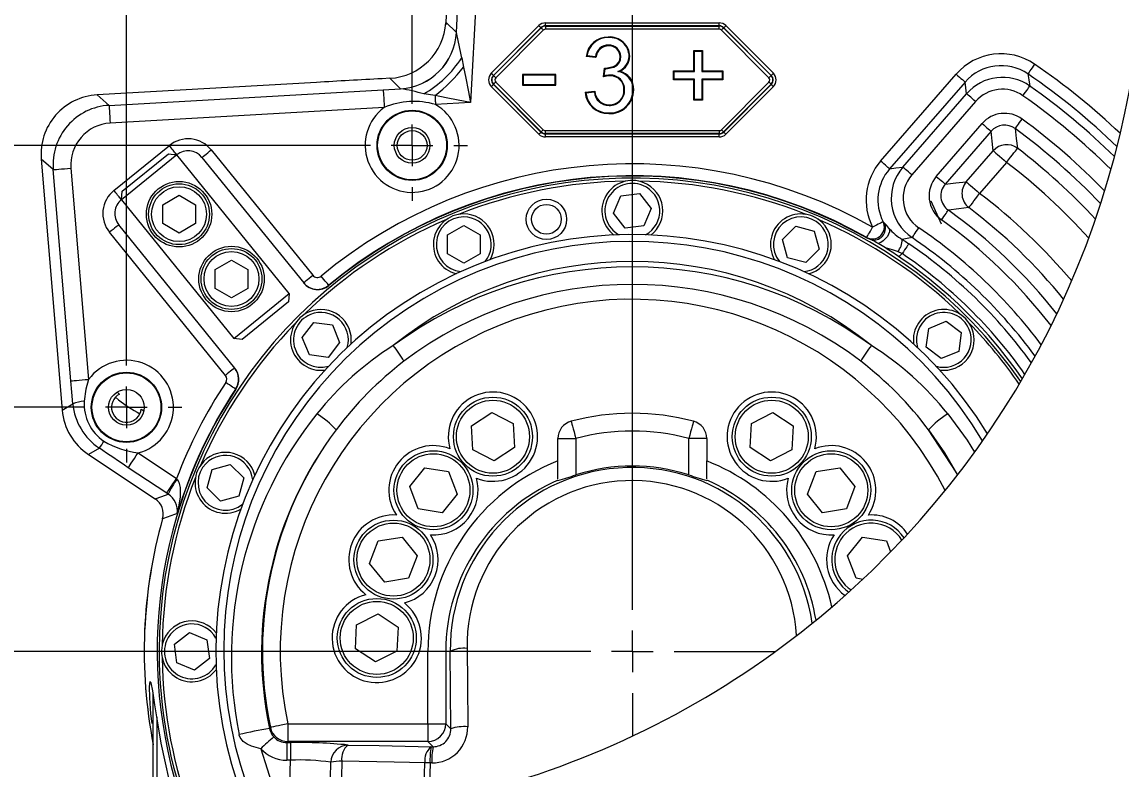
# Model space of a CAD drawing. Header units: millimetres. Extents: x 26 to 585, y 36 to 406.
# Drawn here: x 373.44 to 410.41, y 345.34 to 370.47 of the extents above; entities that cross this region are included whole.
import ezdxf

# ---------------------------------------------------------------- set-up
doc = ezdxf.new("R2010")
doc.units = ezdxf.units.MM
doc.styles.add('SLDTEXTSTYLE0', font='TXT', dxfattribs={"width": 0.605})
doc.dimstyles.new('SLDDIMSTYLE8', dxfattribs={"dimtxt": 3.5, "dimasz": 3.5, "dimexe": 0, "dimexo": 0.0625, "dimgap": -0.875, "dimtad": 1, "dimtoh": 1, "dimlfac": 5, "dimrnd": 1e-09, "dimzin": 12, "dimdsep": 46, "dimtxsty": 'SLDTEXTSTYLE0', "dimsah": 1, "dimcen": 0.09, "dimadec": 0, "dimazin": 0, "dimtfac": 1, "dimtdec": 3, "dimtofl": 0, "dimtmove": 0, "dimatfit": 3, "dimfxl": 1, "dimfrac": 2, "dimtolj": 1, "dimtzin": 12, "dimarcsym": 0})
doc.dimstyles.new('SLDDIMSTYLE9', dxfattribs={"dimtxt": 3.5, "dimasz": 3.5, "dimexe": 0, "dimexo": 0.0625, "dimgap": -0.875, "dimtad": 1, "dimtoh": 1, "dimlfac": 5, "dimrnd": 1e-09, "dimzin": 12, "dimdsep": 46, "dimtxsty": 'SLDTEXTSTYLE0', "dimsah": 1, "dimcen": 0.09, "dimadec": 0, "dimazin": 0, "dimtfac": 1, "dimtdec": 3, "dimtofl": 0, "dimtmove": 0, "dimatfit": 3, "dimfxl": 1, "dimfrac": 2, "dimtolj": 1, "dimtzin": 12, "dimarcsym": 0})

# ---------------------------------------------------------------- blocks, each defined once
blk = doc.blocks.new('*D46')
at = {"color": 7, "linetype": 'Continuous', "lineweight": 0, "transparency": 16777216}
for p, q in [((396.137, 392.431), (396.137, 387.065)), ((407.326, 392.431), (396.137, 392.431)), ((407.326, 387.065), (407.326, 392.431)), ((390.952, 376.181), (390.952, 387.492)), ((393.952, 366.402), (393.952, 387.492)), ((396.137, 387.065), (407.326, 387.065)), ((390.952, 385.992), (384.221, 385.992)), ((390.952, 385.992), (393.952, 385.992)), ((393.952, 385.992), (407.326, 385.992))]:
    blk.add_line(p, q, dxfattribs=at)
for points in [[(390.952, 385.992), (387.452, 386.53), (387.452, 385.453)], [(393.952, 385.992), (397.452, 385.453), (397.452, 386.53)]]:
    blk.add_solid(points, dxfattribs=at)
at = {"color": 7, "linetype": 'Continuous', "lineweight": 0, "transparency": 16777216, "insert": (397.725, 391.577), "char_height": 3.5, "attachment_point": 1, "style": 'SLDTEXTSTYLE0'}
blk.add_mtext(' 15 ', dxfattribs=at)
blk = doc.blocks.new('*D47')
at = {"color": 7, "linetype": 'Continuous', "lineweight": 0, "transparency": 16777216}
for p, q in [((394.792, 399.244), (394.792, 393.878)), ((405.982, 399.244), (394.792, 399.244)), ((405.982, 393.878), (405.982, 399.244)), ((386.552, 368.181), (386.552, 394.305)), ((393.952, 366.402), (393.952, 394.305)), ((394.792, 393.878), (405.982, 393.878)), ((386.552, 392.805), (393.952, 392.805)), ((393.952, 392.805), (405.982, 392.805))]:
    blk.add_line(p, q, dxfattribs=at)
for points in [[(386.552, 392.805), (390.052, 392.266), (390.052, 393.343)], [(393.952, 392.805), (390.452, 393.343), (390.452, 392.266)]]:
    blk.add_solid(points, dxfattribs=at)
at = {"color": 7, "linetype": 'Continuous', "lineweight": 0, "transparency": 16777216, "insert": (396.38, 398.39), "char_height": 3.5, "attachment_point": 1, "style": 'SLDTEXTSTYLE0'}
blk.add_mtext(' 37 ', dxfattribs=at)
blk = doc.blocks.new('*D48')
at = {"color": 7, "linetype": 'Continuous', "lineweight": 0, "transparency": 16777216}
for p, q in [((379.857, 404.892), (379.857, 399.526)), ((391.046, 404.892), (379.857, 404.892)), ((391.046, 399.526), (391.046, 404.892)), ((376.952, 359.381), (376.952, 399.953)), ((393.952, 366.402), (393.952, 399.953)), ((379.857, 399.526), (391.046, 399.526)), ((376.952, 398.453), (393.952, 398.453))]:
    blk.add_line(p, q, dxfattribs=at)
for points in [[(376.952, 398.453), (380.452, 397.915), (380.452, 398.992)], [(393.952, 398.453), (390.452, 398.992), (390.452, 397.915)]]:
    blk.add_solid(points, dxfattribs=at)
at = {"color": 7, "linetype": 'Continuous', "lineweight": 0, "transparency": 16777216, "insert": (381.445, 404.038), "char_height": 3.5, "attachment_point": 1, "style": 'SLDTEXTSTYLE0'}
blk.add_mtext(' 85 ', dxfattribs=at)
blk = doc.blocks.new('*D49')
at = {"color": 7, "linetype": 'Continuous', "lineweight": 0, "transparency": 16777216}
for p, q in [((365.811, 359.017), (360.445, 359.017)), ((360.445, 359.017), (360.445, 347.828)), ((365.811, 347.828), (365.811, 359.017)), ((375.094, 357.523), (365.384, 357.523)), ((366.884, 349.323), (366.884, 357.523)), ((374.609, 349.323), (365.384, 349.323)), ((360.445, 347.828), (365.811, 347.828))]:
    blk.add_line(p, q, dxfattribs=at)
for points in [[(366.884, 357.523), (366.345, 354.023), (367.422, 354.023)], [(366.884, 349.323), (367.422, 352.823), (366.345, 352.823)]]:
    blk.add_solid(points, dxfattribs=at)
at = {"color": 7, "linetype": 'Continuous', "lineweight": 0, "transparency": 16777216, "insert": (361.299, 349.415), "char_height": 3.5, "attachment_point": 1, "rotation": 90, "style": 'SLDTEXTSTYLE0'}
blk.add_mtext(' 41 ', dxfattribs=at)
blk = doc.blocks.new('*D50')
at = {"color": 7, "linetype": 'Continuous', "lineweight": 0, "transparency": 16777216}
for p, q in [((384.694, 366.323), (358.048, 366.323)), ((359.548, 349.323), (359.548, 366.323)), ((358.474, 363.417), (353.108, 363.417)), ((353.108, 363.417), (353.108, 352.228)), ((358.474, 352.228), (358.474, 363.417)), ((353.108, 352.228), (358.474, 352.228)), ((374.609, 349.323), (358.048, 349.323))]:
    blk.add_line(p, q, dxfattribs=at)
for points in [[(359.548, 366.323), (359.009, 362.823), (360.086, 362.823)], [(359.548, 349.323), (360.086, 352.823), (359.009, 352.823)]]:
    blk.add_solid(points, dxfattribs=at)
at = {"color": 7, "linetype": 'Continuous', "lineweight": 0, "transparency": 16777216, "insert": (353.963, 353.815), "char_height": 3.5, "attachment_point": 1, "rotation": 90, "style": 'SLDTEXTSTYLE0'}
blk.add_mtext(' 85 ', dxfattribs=at)
blk = doc.blocks.new('*D51')
at = {"color": 7, "linetype": 'Continuous', "lineweight": 0, "transparency": 16777216}
for p, q in [((389.094, 374.323), (351.458, 374.323)), ((352.958, 349.323), (352.958, 374.323)), ((351.884, 368.751), (346.518, 368.751)), ((346.518, 368.751), (346.518, 354.894)), ((351.884, 354.894), (351.884, 368.751)), ((346.518, 354.894), (351.884, 354.894)), ((374.609, 349.323), (351.458, 349.323))]:
    blk.add_line(p, q, dxfattribs=at)
for points in [[(352.958, 374.323), (352.419, 370.823), (353.496, 370.823)], [(352.958, 349.323), (353.496, 352.823), (352.419, 352.823)]]:
    blk.add_solid(points, dxfattribs=at)
at = {"color": 7, "linetype": 'Continuous', "lineweight": 0, "transparency": 16777216, "insert": (347.373, 356.481), "char_height": 3.5, "attachment_point": 1, "rotation": 90, "style": 'SLDTEXTSTYLE0'}
blk.add_mtext(' 125 ', dxfattribs=at)
blk = doc.blocks.new('SW_CENTERMARKSYMBOL_11')
at = {"color": 0, "linetype": 'Continuous', "lineweight": 0}
for p, q in [((0, 1.4), (0, 1.858)), ((0, 0), (0, 0.7)), ((-1.4, 0), (-1.858, 0)), ((0, 0), (-0.7, 0)), ((0, 0), (0, -0.7)), ((0, 0), (0.7, 0)), ((1.4, 0), (1.858, 0)), ((0, -1.4), (0, -1.858))]:
    blk.add_line(p, q, dxfattribs=at)
blk = doc.blocks.new('SW_CENTERMARKSYMBOL_12')
at = {"color": 0, "linetype": 'Continuous', "lineweight": 0}
for p, q in [((0, 1.4), (0, 1.858)), ((0, 0), (0, 0.7)), ((-1.4, 0), (-1.858, 0)), ((0, 0), (-0.7, 0)), ((0, 0), (0, -0.7)), ((0, 0), (0.7, 0)), ((1.4, 0), (1.858, 0)), ((0, -1.4), (0, -1.858))]:
    blk.add_line(p, q, dxfattribs=at)
blk = doc.blocks.new('SW_CENTERMARKSYMBOL_13')
at = {"color": 0, "linetype": 'Continuous', "lineweight": 0}
for p, q in [((0, 1.4), (0, 17.08)), ((0, 0), (0, 0.7)), ((-1.4, 0), (-19.342, 0)), ((0, 0), (-0.7, 0)), ((0, 0), (0, -0.7)), ((0, 0), (0.7, 0)), ((1.4, 0), (4.814, 0)), ((0, -1.4), (0, -2.848))]:
    blk.add_line(p, q, dxfattribs=at)

msp = doc.modelspace()

# ---------------------------------------------------------------- linework, layer by layer
at = {"color": 7, "linetype": 'Continuous', "lineweight": 15}
for p, q in [((387.999928, 376.437028), (387.687097, 370.467824)), ((388.041354, 370.115158), (388.36399, 376.271386)), ((388.962346, 376.240034), (388.517911, 367.759761)), ((387.677259, 370.407705), (387.675802, 370.370765)), ((387.687097, 370.467824), (387.685819, 370.443378)), ((387.687097, 370.467824), (388.041354, 370.115158)), ((391.034453, 370.438446), (396.868768, 370.438446)), ((391.034453, 370.338578), (391.034453, 370.438446)), ((396.868768, 370.338578), (396.868768, 370.438446)), ((388.041354, 370.115158), (388.04164, 370.113921)), ((389.211106, 368.745935), (390.811107, 370.345932)), ((390.88172, 370.275315), (389.281719, 368.675318)), ((389.28952, 368.667517), (390.889521, 370.267522)), ((390.960133, 370.196905), (389.360132, 368.596901)), ((390.889521, 370.267522), (390.88172, 370.275315)), ((396.868768, 370.338578), (391.034453, 370.338578)), ((391.034453, 370.338578), (391.034453, 370.327551)), ((391.034453, 370.327551), (396.868768, 370.327551)), ((391.034453, 370.327551), (391.034453, 370.227684)), ((396.868768, 370.227684), (391.034453, 370.227684)), ((396.868768, 370.327551), (396.868768, 370.338578)), ((396.868768, 370.227684), (396.868768, 370.327551)), ((398.543085, 368.596901), (396.943087, 370.196905)), ((397.021497, 370.275315), (397.0137, 370.267522)), ((397.0137, 370.267522), (398.613701, 368.667517)), ((398.621498, 368.675318), (397.021497, 370.275315)), ((397.092114, 370.345932), (398.692111, 368.745935)), ((392.72648, 369.278741), (392.400841, 369.3113)), ((392.709347, 369.301517), (392.426009, 369.329859)), ((396.036419, 369.485725), (396.015457, 369.506684)), ((396.015457, 368.82284), (396.015457, 369.506684)), ((396.015457, 369.506684), (396.308533, 369.506684)), ((396.036419, 368.801881), (396.036419, 369.485725)), ((396.036419, 369.485725), (396.28757, 369.485725)), ((396.28757, 369.485725), (396.308533, 369.506684)), ((396.28757, 369.485725), (396.28757, 368.801881)), ((396.308533, 369.506684), (396.308533, 368.82284)), ((388.217981, 369.260889), (388.275883, 368.955996)), ((392.983942, 368.627456), (393.017526, 368.920532)), ((385.806205, 368.579019), (385.542321, 368.563992)), ((385.542369, 368.563165), (385.542321, 368.563992)), ((385.80625, 368.578192), (385.542369, 368.563165)), ((385.80625, 368.578192), (385.806205, 368.579019)), ((386.160384, 368.225661), (385.80625, 368.578192)), ((389.281719, 368.675318), (389.28952, 368.667517)), ((390.28384, 368.681621), (390.262878, 368.70258)), ((390.262878, 368.70258), (390.262878, 368.342583)), ((391.379158, 368.70258), (390.262878, 368.70258)), ((391.358192, 368.681621), (390.28384, 368.681621)), ((390.28384, 368.681621), (390.28384, 368.363549)), ((391.358192, 368.681621), (391.379158, 368.70258)), ((391.358192, 368.363549), (391.358192, 368.681621)), ((391.379158, 368.342583), (391.379158, 368.70258)), ((393.008257, 368.655522), (393.035996, 368.897591)), ((395.352571, 368.801881), (395.331609, 368.82284)), ((395.331609, 368.82284), (396.015457, 368.82284)), ((395.331609, 368.529764), (395.331609, 368.82284)), ((395.352571, 368.55073), (395.331609, 368.529764)), ((396.015457, 368.529764), (395.331609, 368.529764)), ((395.352571, 368.801881), (396.036419, 368.801881)), ((395.352571, 368.55073), (395.352571, 368.801881)), ((396.036419, 368.55073), (395.352571, 368.55073)), ((396.036419, 368.801881), (396.015457, 368.82284)), ((396.036419, 368.55073), (396.015457, 368.529764)), ((396.015457, 367.845919), (396.015457, 368.529764)), ((396.036419, 367.866885), (396.036419, 368.55073)), ((396.28757, 368.801881), (396.308533, 368.82284)), ((396.28757, 368.801881), (396.971415, 368.801881)), ((396.28757, 368.55073), (396.308533, 368.529764)), ((396.971415, 368.55073), (396.28757, 368.55073)), ((396.28757, 368.55073), (396.28757, 367.866885)), ((396.308533, 368.82284), (396.99238, 368.82284)), ((396.99238, 368.529764), (396.308533, 368.529764)), ((396.308533, 368.529764), (396.308533, 367.845919)), ((396.971415, 368.801881), (396.99238, 368.82284)), ((396.971415, 368.801881), (396.971415, 368.55073)), ((396.971415, 368.55073), (396.99238, 368.529764)), ((396.99238, 368.82284), (396.99238, 368.529764)), ((398.613701, 368.667517), (398.621498, 368.675318)), ((402.295979, 365.795751), (404.832563, 368.713756)), ((383.335559, 368.438323), (375.964398, 368.018579)), ((383.335608, 368.437503), (375.964439, 368.017752)), ((376.367091, 367.667992), (385.580822, 368.192662)), ((383.335608, 368.437503), (383.335559, 368.438323)), ((385.580822, 368.192662), (386.161833, 368.224357)), ((386.161833, 368.224357), (386.160384, 368.225661)), ((390.811107, 366.699238), (389.211106, 368.299235)), ((389.28952, 368.377653), (389.281719, 368.369852)), ((389.281719, 368.369852), (390.88172, 366.769854)), ((390.889521, 366.777648), (389.28952, 368.377653)), ((389.360132, 368.448269), (390.960133, 366.848264)), ((390.28384, 368.363549), (390.262878, 368.342583)), ((390.262878, 368.342583), (391.379158, 368.342583)), ((390.28384, 368.363549), (391.358192, 368.363549)), ((391.358192, 368.363549), (391.379158, 368.342583)), ((393.691807, 368.189414), (393.670841, 368.189369)), ((396.943087, 366.848264), (398.543085, 368.448269)), ((398.613701, 368.377653), (397.0137, 366.777648)), ((397.021497, 366.769854), (398.621498, 368.369852)), ((398.692111, 368.299235), (397.092114, 366.699238)), ((398.621498, 368.369852), (398.613701, 368.377653)), ((405.13403, 368.451689), (402.597449, 365.533684)), ((375.964439, 368.017752), (375.964398, 368.018579)), ((375.964439, 368.017752), (376.367091, 367.667992)), ((387.320592, 367.996384), (386.942665, 368.051518)), ((392.368278, 368.106429), (392.693917, 368.138996)), ((392.391684, 368.087706), (392.677533, 368.116286)), ((396.036419, 367.866885), (396.015457, 367.845919)), ((396.308533, 367.845919), (396.015457, 367.845919)), ((396.28757, 367.866885), (396.036419, 367.866885)), ((396.28757, 367.866885), (396.308533, 367.845919)), ((403.041622, 365.593959), (405.18324, 368.057605)), ((405.484709, 367.795546), (403.34309, 365.3319)), ((385.614886, 367.594447), (376.401162, 367.069778)), ((388.517911, 367.759761), (387.337892, 367.692564)), ((393.158427, 367.410984), (393.158464, 367.390026)), ((404.166578, 365.282525), (405.708237, 367.056001)), ((390.88172, 366.769854), (390.889521, 366.777648)), ((391.034453, 366.817486), (396.868768, 366.817486)), ((391.034453, 366.717618), (391.034453, 366.817486)), ((391.034453, 366.717618), (391.034453, 366.706592)), ((396.868768, 366.717618), (391.034453, 366.717618)), ((391.034453, 366.606731), (391.034453, 366.706592)), ((391.034453, 366.706592), (396.868768, 366.706592)), ((396.868768, 366.817486), (396.868768, 366.717618)), ((396.868768, 366.706592), (396.868768, 366.717618)), ((396.868768, 366.606731), (396.868768, 366.706592)), ((397.0137, 366.777648), (397.021497, 366.769854)), ((406.008973, 366.794576), (404.467313, 365.021099)), ((376.528869, 364.809398), (378.394018, 366.319765)), ((396.868768, 366.606731), (391.034453, 366.606731)), ((378.645747, 366.008912), (376.780598, 364.498545)), ((376.810162, 364.779834), (378.364454, 366.038476)), ((378.364454, 366.038476), (378.645747, 366.008912)), ((378.570377, 366.016832), (378.612022, 366.050561)), ((382.421667, 361.346033), (378.645747, 366.008912)), ((379.800486, 366.171945), (383.212204, 361.958821)), ((405.170887, 365.098734), (406.078486, 366.142806)), ((374.087686, 365.85724), (374.086863, 365.857173)), ((374.086863, 365.857173), (374.791729, 357.430716)), ((374.087686, 365.85724), (374.792552, 357.43079)), ((374.490338, 365.507473), (374.087686, 365.85724)), ((379.489629, 365.920213), (382.907941, 361.698945)), ((406.529587, 365.750667), (405.621989, 364.706595)), ((375.083941, 358.411108), (374.490338, 365.507473)), ((375.087428, 365.557422), (375.681038, 358.461056)), ((376.746873, 364.540186), (376.788522, 364.573915)), ((376.780598, 364.498545), (376.810162, 364.779834)), ((376.780598, 364.498545), (380.556519, 359.835666)), ((378.170083, 364.327837), (378.720085, 364.645381)), ((378.720085, 364.645381), (379.270087, 364.327837)), ((393.321956, 364.039686), (393.564994, 364.626427)), ((393.564994, 364.626427), (394.194647, 364.709329)), ((394.194647, 364.709329), (394.581261, 364.205476)), ((378.170083, 363.69275), (378.170083, 364.327837)), ((379.270087, 364.327837), (379.270087, 363.69275)), ((394.581261, 364.205476), (394.338227, 363.618736)), ((404.335773, 363.678214), (403.994269, 364.446607)), ((393.708574, 363.535841), (393.321956, 364.039686)), ((402.380409, 363.756154), (402.418143, 363.725368)), ((380.276597, 358.592328), (376.381046, 363.40293)), ((380.594372, 358.835515), (376.691903, 363.654662)), ((378.720085, 363.375206), (378.170083, 363.69275)), ((379.270087, 363.69275), (378.720085, 363.375206)), ((387.737895, 363.313545), (388.287897, 363.631089)), ((388.287897, 363.631089), (388.837895, 363.313545)), ((394.338227, 363.618736), (393.708574, 363.535841)), ((399.001877, 363.160376), (399.450953, 363.609452)), ((399.450953, 363.609452), (400.064396, 363.445078)), ((400.064396, 363.445078), (400.228771, 362.831634)), ((387.737895, 362.678458), (387.737895, 363.313545)), ((388.837895, 363.313545), (388.837895, 362.678458)), ((399.166251, 362.546932), (399.001877, 363.160376)), ((401.864442, 363.192764), (401.828683, 363.226411)), ((402.01108, 363.142279), (401.864442, 363.192764)), ((402.016037, 363.141593), (402.01108, 363.142279)), ((388.287897, 362.360914), (387.737895, 362.678458)), ((388.837895, 362.678458), (388.287897, 362.360914)), ((400.228771, 362.831634), (399.779699, 362.382558)), ((379.932183, 362.151821), (380.482184, 362.469364)), ((380.482184, 362.469364), (381.032183, 362.151821)), ((399.779699, 362.382558), (399.166251, 362.546932)), ((379.932183, 361.516741), (379.932183, 362.151821)), ((381.032183, 362.151821), (381.032183, 361.516741)), ((380.482184, 361.199197), (379.932183, 361.516741)), ((381.032183, 361.516741), (380.482184, 361.199197)), ((383.750471, 361.623053), (383.757765, 361.614053)), ((380.556519, 359.835666), (382.421667, 361.346033)), ((382.421667, 361.346033), (382.392104, 361.064744)), ((382.392104, 361.064744), (380.837816, 359.806102)), ((403.912944, 360.174377), (404.499686, 360.417415)), ((404.499686, 360.417415), (405.003532, 360.030804)), ((382.856778, 359.870662), (383.243392, 360.374507)), ((383.243392, 360.374507), (383.873044, 360.291612)), ((383.873044, 360.291612), (384.116078, 359.704871)), ((403.830048, 359.544728), (403.912944, 360.174377)), ((405.003532, 360.030804), (404.920636, 359.401156)), ((380.837816, 359.806102), (380.556519, 359.835666)), ((383.099816, 359.283913), (382.856778, 359.870662)), ((384.116078, 359.704871), (383.729468, 359.201026)), ((404.333896, 359.158118), (403.830048, 359.544728)), ((404.920636, 359.401156), (404.333896, 359.158118)), ((383.729468, 359.201026), (383.099816, 359.283913)), ((376.582133, 357.859459), (376.6824, 357.769114)), ((380.629061, 358.126242), (380.62135, 358.13557)), ((374.792552, 357.43079), (375.151801, 357.643206)), ((377.44801, 357.462679), (377.539365, 357.401994)), ((374.791729, 357.430716), (374.792552, 357.43079)), ((388.547617, 356.902291), (389.22562, 357.342344)), ((389.22562, 357.342344), (389.945718, 356.975202)), ((397.95773, 356.975552), (398.678015, 357.342322)), ((398.678015, 357.342322), (399.355794, 356.901926)), ((388.589713, 356.095095), (388.547617, 356.902291)), ((389.945718, 356.975202), (389.98781, 356.168014)), ((397.915221, 356.168379), (397.95773, 356.975552)), ((399.355794, 356.901926), (399.313281, 356.094752)), ((391.451607, 355.720897), (391.451607, 356.474508)), ((391.451607, 356.474508), (392.05161, 356.474508)), ((396.45161, 356.474508), (395.851607, 356.474508)), ((396.45161, 356.474508), (396.45161, 355.720897)), ((376.041229, 356.148463), (375.677801, 355.933581)), ((377.34438, 355.992612), (378.637503, 355.133702)), ((389.309807, 355.72796), (388.589713, 356.095095)), ((389.98781, 356.168014), (389.309807, 355.72796)), ((398.592996, 355.727982), (397.915221, 356.168379)), ((399.313281, 356.094752), (398.592996, 355.727982)), ((375.677346, 355.932896), (375.677801, 355.933581)), ((375.677346, 355.932896), (377.921699, 354.442154)), ((375.677801, 355.933581), (377.922154, 354.442839)), ((379.829119, 355.435376), (380.442566, 355.59975)), ((380.442566, 355.59975), (380.891639, 355.150674)), ((391.451607, 355.115701), (391.451607, 355.720897)), ((396.45161, 355.115701), (396.45161, 355.720897)), ((378.305989, 354.634587), (377.012866, 355.493505)), ((379.664748, 354.821932), (379.829119, 355.435376)), ((386.469851, 354.86139), (386.978681, 355.489422)), ((386.978681, 355.489422), (387.776992, 355.36277)), ((387.776992, 355.36277), (388.066462, 354.608093)), ((399.836696, 354.608503), (400.126553, 355.36303)), ((400.126553, 355.36303), (400.924924, 355.489273)), ((400.924924, 355.489273), (401.433437, 354.860981)), ((378.637503, 355.133702), (378.654687, 355.113019)), ((380.891639, 355.150674), (380.727268, 354.53723)), ((386.759321, 354.106714), (386.469851, 354.86139)), ((391.451607, 355.072838), (391.451607, 355.059613)), ((396.45161, 355.072838), (396.45161, 355.059613)), ((401.433437, 354.860981), (401.143578, 354.106445)), ((378.355997, 354.601477), (378.305989, 354.634587)), ((380.11382, 354.372856), (379.664748, 354.821932)), ((380.727268, 354.53723), (380.11382, 354.372856)), ((388.066462, 354.608093), (387.557625, 353.980061)), ((400.345205, 353.98021), (399.836696, 354.608503)), ((377.921699, 354.442154), (377.922154, 354.442839)), ((387.557625, 353.980061), (386.759321, 354.106714)), ((401.143578, 354.106445), (400.345205, 353.98021)), ((385.124448, 352.278311), (385.414305, 353.032839)), ((385.414305, 353.032839), (386.212679, 353.159082)), ((386.212679, 353.159082), (386.721189, 352.530789)), ((401.182093, 352.531199), (401.690929, 353.159231)), ((401.690929, 353.159231), (402.489236, 353.032578)), ((402.489236, 353.032578), (402.63074, 352.663655)), ((385.632957, 351.650019), (385.124448, 352.278311)), ((386.721189, 352.530789), (386.431332, 351.776261)), ((401.471567, 351.776522), (401.182093, 352.531199)), ((386.431332, 351.776261), (385.632957, 351.650019)), ((401.691443, 351.741639), (401.471567, 351.776522)), ((384.68562, 350.21307), (385.405908, 350.579847)), ((385.405908, 350.579847), (386.083684, 350.139443)), ((384.64311, 349.405904), (384.68562, 350.21307)), ((386.083684, 350.139443), (386.041174, 349.33227)), ((378.564871, 349.565622), (379.068712, 349.95224)), ((379.068712, 349.95224), (379.655457, 349.709202)), ((379.655457, 349.709202), (379.738356, 349.079546)), ((378.647762, 348.935973), (378.564871, 349.565622)), ((385.320882, 348.9655), (384.64311, 349.405904)), ((386.041174, 349.33227), (385.320882, 348.9655)), ((387.681409, 349.322584), (387.082229, 349.322584)), ((387.082229, 346.891959), (387.082229, 349.322584)), ((387.681409, 349.322584), (387.681409, 346.891959)), ((387.83295, 349.322584), (387.681409, 349.322584)), ((387.852422, 346.720953), (387.83295, 349.322584)), ((379.738356, 349.079546), (379.234503, 348.692935)), ((379.234503, 348.692935), (378.647762, 348.935973)), ((377.851612, 344.642584), (377.851612, 347.890217)), ((377.971607, 347.117026), (377.971607, 344.522585)), ((381.760428, 346.734453), (381.786971, 346.76886)), ((382.373369, 346.891959), (387.082229, 346.891959)), ((382.373369, 346.891959), (382.373369, 346.292783)), ((387.082229, 346.891959), (387.082229, 346.292783)), ((387.082229, 346.891959), (387.681409, 346.891959)), ((387.681409, 346.891959), (387.852422, 346.720953)), ((382.342926, 346.25524), (382.461595, 346.25524)), ((382.342926, 346.25524), (382.342926, 345.665824)), ((387.082229, 346.292783), (382.373369, 346.292783)), ((382.461595, 346.25524), (382.461595, 345.665824)), ((387.255857, 346.119162), (387.082229, 346.292783)), ((387.193925, 346.119386), (387.255857, 346.119162)), ((382.461595, 345.665824), (382.342926, 345.665824)), ((384.187287, 345.633094), (384.182687, 345.099036)), ((383.811014, 345.066134), (383.818402, 345.594254)), ((387.215501, 345.574011), (387.153196, 345.574234))]:
    msp.add_line(p, q, dxfattribs=at)
at = {"color": 8, "linetype": 'Continuous', "lineweight": 15}
for p, q in [((392.05161, 356.474508), (392.05161, 355.252248)), ((395.851607, 355.252248), (395.851607, 356.474508))]:
    msp.add_line(p, q, dxfattribs=at)
at = {"color": 7, "linetype": 'Continuous', "lineweight": 15, "flags": 128}
for points in [[(387.685819, 370.443378), (387.68484, 370.431949), (387.678786, 370.370549)], [(390.811107, 370.345932), (390.824447, 370.332588), (390.837307, 370.319728), (390.849228, 370.307807), (390.859778, 370.297257), (390.868584, 370.288451), (390.87532, 370.281715), (390.879753, 370.277282), (390.88172, 370.275315)], [(390.889521, 370.267522), (390.891487, 370.265555), (390.895917, 370.261122), (390.902656, 370.254387), (390.911459, 370.24558), (390.922009, 370.23503), (390.93393, 370.223109), (390.946793, 370.210249), (390.960133, 370.196905)], [(396.943087, 370.196905), (396.956428, 370.210249), (396.969287, 370.223109), (396.981208, 370.23503), (396.991758, 370.24558), (397.000561, 370.254387), (397.0073, 370.261122), (397.011733, 370.265555), (397.0137, 370.267522)], [(397.021497, 370.275315), (397.023464, 370.277282), (397.027897, 370.281715), (397.034636, 370.288451), (397.043439, 370.297257), (397.053989, 370.307807), (397.06591, 370.319728), (397.078774, 370.332588), (397.092114, 370.345932)], [(393.143548, 369.941611), (393.143597, 369.947907), (393.143645, 369.954195), (393.143709, 369.962585)], [(393.153648, 369.690475), (393.153741, 369.682421), (393.153812, 369.675968), (393.153886, 369.669509)], [(392.426009, 369.329859), (392.413418, 369.320583), (392.400841, 369.3113)], [(392.709347, 369.301517), (392.717014, 369.291302), (392.72648, 369.278741)], [(393.064315, 368.895997), (393.32462, 368.950051), (393.438625, 369.018574), (393.509372, 369.099577), (393.549683, 369.199042), (393.561552, 369.306241)], [(393.064334, 368.916978), (393.313686, 368.968118), (393.422018, 369.032104), (393.488689, 369.105924), (393.527682, 369.197239), (393.540586, 369.306218)], [(393.561552, 369.306241), (393.554079, 369.306226), (393.547333, 369.306226), (393.540586, 369.306218)], [(393.845244, 369.316925), (393.855734, 369.316917), (393.866225, 369.316895)], [(388.275883, 368.955996), (388.352218, 368.578721), (388.433746, 368.175764), (388.517911, 367.759761)], [(393.064315, 368.895997), (393.064319, 368.90125), (393.064326, 368.90911), (393.064334, 368.916978)], [(407.4688, 369.051058), (407.426144, 368.988801), (407.38502, 368.928779), (407.346907, 368.873153), (407.313171, 368.823913), (407.285026, 368.782837), (407.263479, 368.751396), (407.249308, 368.730713), (407.243022, 368.721534)], [(389.211106, 368.745935), (389.224446, 368.732591), (389.23731, 368.719731), (389.249231, 368.70781), (389.259781, 368.69726), (389.268583, 368.688453), (389.275322, 368.681718), (389.279752, 368.677285), (389.281719, 368.675318)], [(389.28952, 368.667517), (389.291486, 368.66555), (389.295916, 368.661125), (389.302655, 368.654382), (389.311458, 368.645575), (389.322008, 368.635025), (389.333929, 368.623104), (389.346792, 368.610245), (389.360132, 368.596901)], [(393.008257, 368.655522), (392.996101, 368.641522), (392.983942, 368.627456)], [(393.035996, 368.897591), (393.04852, 368.896712), (393.064315, 368.895997)], [(393.194551, 368.683029), (393.19457, 368.672539), (393.194592, 368.662056)], [(393.459233, 368.806828), (393.489475, 368.810002), (393.519724, 368.813176)], [(398.543085, 368.596901), (398.556425, 368.610245), (398.569288, 368.623104), (398.581209, 368.635025), (398.591759, 368.645575), (398.600562, 368.654382), (398.607301, 368.661125), (398.611734, 368.66555), (398.613701, 368.667517)], [(398.621498, 368.675318), (398.623465, 368.677285), (398.627898, 368.681718), (398.634637, 368.688453), (398.64344, 368.69726), (398.65399, 368.70781), (398.665911, 368.719731), (398.678775, 368.732591), (398.692111, 368.745935)], [(404.832563, 368.713756), (404.889517, 368.664247), (404.944428, 368.616511), (404.995319, 368.572277), (405.040365, 368.533116), (405.077946, 368.500446), (405.106715, 368.475434), (405.125635, 368.458991), (405.13403, 368.451689)], [(407.243022, 368.721534), (407.275139, 368.523729), (407.308214, 368.316357)], [(385.580822, 368.192662), (385.581772, 368.176003), (385.583906, 368.138452), (385.587158, 368.081373), (385.591405, 368.006792), (385.596494, 367.917408), (385.602246, 367.816423), (385.608452, 367.707465), (385.614886, 367.594447)], [(389.211106, 368.299235), (389.224446, 368.312579), (389.23731, 368.325439), (389.249231, 368.33736), (389.259781, 368.34791), (389.268583, 368.356716), (389.275322, 368.363459), (389.279752, 368.367885), (389.281719, 368.369852)], [(389.28952, 368.377653), (389.291486, 368.379619), (389.295916, 368.384053), (389.302655, 368.390788), (389.311458, 368.399594), (389.322008, 368.410145), (389.333929, 368.422065), (389.346792, 368.434925), (389.360132, 368.448269)], [(398.543085, 368.448269), (398.556425, 368.434925), (398.569288, 368.422065), (398.581209, 368.410145), (398.591759, 368.399594), (398.600562, 368.390788), (398.607301, 368.384053), (398.611734, 368.379619), (398.613701, 368.377653)], [(398.621498, 368.369852), (398.623465, 368.367885), (398.627898, 368.363459), (398.634637, 368.356716), (398.64344, 368.34791), (398.65399, 368.33736), (398.665911, 368.325439), (398.678775, 368.312579), (398.692111, 368.299235)], [(405.18324, 368.057605), (405.158364, 368.259255), (405.13403, 368.451689)], [(407.078442, 367.989604), (407.121851, 368.051339), (407.163703, 368.110855), (407.20249, 368.166011), (407.236825, 368.214835), (407.265468, 368.255567), (407.287395, 368.286748), (407.301818, 368.307252), (407.308214, 368.316357)], [(387.320592, 367.996384), (387.322585, 367.961403), (387.324645, 367.925246), (387.326761, 367.88806), (387.328929, 367.85001), (387.331138, 367.811259), (387.333373, 367.771987), (387.335627, 367.732365), (387.337892, 367.692564)], [(388.517911, 367.759761), (388.101536, 367.842045), (387.698213, 367.921751), (387.320592, 367.996384)], [(392.391684, 368.087706), (392.379972, 368.097064), (392.368278, 368.106429)], [(392.677533, 368.116286), (392.684719, 368.126262), (392.693917, 368.138996)], [(405.484709, 367.795546), (405.427753, 367.845055), (405.372842, 367.892791), (405.321953, 367.937025), (405.276906, 367.976185), (405.239322, 368.008856), (405.210553, 368.033868), (405.191633, 368.050311), (405.18324, 368.057605)], [(376.367091, 367.667992), (376.368045, 367.651333), (376.370179, 367.613782), (376.373435, 367.556695), (376.377678, 367.482123), (376.382767, 367.392738), (376.388519, 367.291753), (376.394725, 367.182795), (376.401162, 367.069778)], [(393.170158, 367.662129), (393.170158, 367.671352), (393.170169, 367.683102)], [(405.708237, 367.056001), (405.763901, 367.007617), (405.817651, 366.960895), (405.867652, 366.917428), (405.912188, 366.878715), (405.949727, 366.846074), (405.97899, 366.820645), (405.998966, 366.803278), (406.008973, 366.794576)], [(406.813235, 366.884668), (406.821071, 366.895367), (406.83671, 366.91672), (406.859617, 366.947998), (406.889005, 366.988134), (406.923872, 367.035736), (406.963018, 367.089194), (407.0051, 367.146653), (407.048675, 367.206153)], [(390.811107, 366.699238), (390.824447, 366.712582), (390.837307, 366.725442), (390.849228, 366.737363), (390.859778, 366.747913), (390.868584, 366.756719), (390.87532, 366.763454), (390.879753, 366.767888), (390.88172, 366.769854)], [(390.889521, 366.777648), (390.891487, 366.779615), (390.895917, 366.784055), (390.902656, 366.790791), (390.911459, 366.79959), (390.922009, 366.81014), (390.93393, 366.822061), (390.946793, 366.834928), (390.960133, 366.848264)], [(396.943087, 366.848264), (396.956428, 366.834928), (396.969287, 366.822061), (396.981208, 366.81014), (396.991758, 366.79959), (397.000561, 366.790791), (397.0073, 366.784055), (397.011733, 366.779615), (397.0137, 366.777648)], [(397.021497, 366.769854), (397.023464, 366.767888), (397.027897, 366.763454), (397.034636, 366.756719), (397.043439, 366.747913), (397.053989, 366.737363), (397.06591, 366.725442), (397.078774, 366.712582), (397.092114, 366.699238)], [(406.078486, 366.142806), (406.045123, 366.463844), (406.008973, 366.794576)], [(406.813235, 366.884668), (406.854541, 366.550115), (406.89295, 366.225254)], [(378.612022, 366.050561), (378.593731, 366.073151), (378.572016, 366.099958), (378.547261, 366.130528), (378.519888, 366.164338), (378.490354, 366.200809), (378.459173, 366.239314), (378.426878, 366.279197), (378.394018, 366.319765)], [(379.489629, 365.920213), (379.495601, 365.925048), (379.513292, 365.939376), (379.542018, 365.962636), (379.580675, 365.993944), (379.627782, 366.032091), (379.681526, 366.075609), (379.739838, 366.122831), (379.800486, 366.171945)], [(406.078486, 366.142806), (406.093496, 366.129753), (406.12346, 366.103706), (406.167351, 366.065551), (406.223663, 366.016608), (406.290465, 365.958531), (406.365466, 365.893338), (406.446096, 365.823251), (406.529587, 365.750667)], [(406.529587, 365.750667), (406.59684, 365.83851), (406.661787, 365.923334), (406.722202, 366.002244), (406.77601, 366.072525), (406.821369, 366.131764), (406.856722, 366.177936), (406.880858, 366.209467), (406.89295, 366.225254)], [(402.597449, 365.533684), (402.589052, 365.540986), (402.570135, 365.557429), (402.541362, 365.582441), (402.503782, 365.615111), (402.458736, 365.654272), (402.407846, 365.698506), (402.352935, 365.746242), (402.295979, 365.795751)], [(402.597449, 365.533684), (402.810073, 365.563062), (403.041622, 365.593959)], [(403.34309, 365.3319), (403.286136, 365.381409), (403.231227, 365.429137), (403.180334, 365.473379), (403.135287, 365.512539), (403.097707, 365.545203), (403.068938, 365.570214), (403.050017, 365.586658), (403.041622, 365.593959)], [(374.490338, 365.507473), (374.50696, 365.508859), (374.544437, 365.511995), (374.601419, 365.516764), (374.67585, 365.522992), (374.765067, 365.53045), (374.865866, 365.538884), (374.974618, 365.547982), (375.087428, 365.557422)], [(404.166578, 365.282525), (404.222241, 365.234148), (404.275992, 365.187418), (404.325994, 365.143952), (404.370528, 365.105238), (404.40807, 365.072605), (404.43733, 365.047168), (404.457307, 365.029801), (404.467313, 365.021099)], [(404.467313, 365.021099), (404.823812, 365.061652), (405.170887, 365.098734)], [(405.170887, 365.098734), (405.185899, 365.085681), (405.215862, 365.059633), (405.259751, 365.021486), (405.316063, 364.972529), (405.382865, 364.914466), (405.457868, 364.849259), (405.538496, 364.779171), (405.621989, 364.706595)], [(376.746873, 364.540186), (376.728575, 364.562776), (376.706867, 364.589591), (376.682113, 364.620161), (376.654732, 364.653964), (376.625205, 364.690442), (376.594024, 364.728947), (376.561726, 364.768822), (376.528869, 364.809398)], [(376.780598, 364.498545), (376.780058, 364.499201), (376.778441, 364.501197), (376.775759, 364.504513), (376.772023, 364.509132), (376.767236, 364.515033), (376.761435, 364.522208), (376.754637, 364.530597), (376.746873, 364.540186)], [(405.260741, 364.230399), (405.272764, 364.246239), (405.296757, 364.277874), (405.331907, 364.324201), (405.377003, 364.38365), (405.430498, 364.454169), (405.490559, 364.533347), (405.555128, 364.618462), (405.621989, 364.706595)], [(404.33821, 363.819171), (404.381168, 363.879126), (404.422649, 363.937025), (404.461234, 363.990877), (404.495603, 364.038844), (404.524573, 364.079286), (404.547154, 364.110794), (404.562571, 364.132312), (404.570293, 364.143093)], [(405.260741, 364.230399), (404.920044, 364.188541), (404.570293, 364.143093)], [(402.380409, 363.756154), (402.369252, 363.750425), (402.346118, 363.738549), (402.311819, 363.720943), (402.267544, 363.698204), (402.214839, 363.671143), (402.155542, 363.640693), (402.091714, 363.607917), (402.025583, 363.573958)], [(376.691903, 363.654662), (376.685927, 363.649827), (376.66824, 363.6355), (376.639514, 363.612239), (376.600857, 363.580931), (376.55375, 363.542785), (376.500006, 363.499266), (376.441686, 363.452036), (376.381046, 363.40293)], [(401.828683, 363.226411), (401.834166, 363.236089), (401.846521, 363.257904), (401.865312, 363.291074), (401.889859, 363.334399), (401.919282, 363.38633), (401.952519, 363.445003), (401.988384, 363.508303), (402.025583, 363.573958)], [(402.57456, 363.536444), (402.592673, 363.481325), (402.58932, 363.414515), (402.564716, 363.340255), (402.520424, 363.263283), (402.459257, 363.188487), (402.385107, 363.120612), (402.302685, 363.06398), (402.217232, 363.022198)], [(403.352362, 363.222179), (403.358592, 363.231395), (403.372637, 363.25216), (403.393992, 363.283743), (403.421891, 363.324989), (403.455329, 363.374431), (403.493105, 363.430281), (403.533867, 363.490548), (403.576144, 363.553066)], [(402.456191, 362.875153), (402.346252, 362.943519), (402.217232, 363.022198)], [(403.241216, 363.016297), (403.234972, 363.007095), (403.220898, 362.986345), (403.1995, 362.954807), (403.171542, 362.913598), (403.138035, 362.864201), (403.100176, 362.808396), (403.059332, 362.748188), (403.016967, 362.685729)], [(403.352362, 363.222179), (403.133525, 363.182772), (403.019896, 363.161851)], [(403.019896, 363.161851), (403.116873, 363.099192), (403.241216, 363.016297)], [(402.866813, 362.751801), (402.689698, 362.817247), (402.456191, 362.875153)], [(403.016967, 362.685729), (402.934515, 362.724949), (402.866813, 362.751801)], [(403.016967, 362.685729), (402.935457, 362.612803), (402.900436, 362.586011)], [(382.901347, 361.707096), (382.907319, 361.711931), (382.92501, 361.726251), (382.953736, 361.749519), (382.992393, 361.780819), (383.039499, 361.818966), (383.093244, 361.862492), (383.151556, 361.909707), (383.212204, 361.958821)], [(383.750471, 361.623053), (383.743371, 361.631614), (383.727367, 361.650911), (383.703033, 361.680259), (383.671245, 361.718584), (383.633143, 361.764525), (383.590097, 361.816425), (383.54365, 361.872431), (383.495475, 361.930524)], [(380.587454, 358.844061), (380.581478, 358.839218), (380.563791, 358.824898), (380.535061, 358.80163), (380.496408, 358.77033), (380.449294, 358.732183), (380.395557, 358.688664), (380.337237, 358.641435), (380.276597, 358.592328)], [(375.083941, 358.411108), (375.10057, 358.412501), (375.138043, 358.415638), (375.195022, 358.420399), (375.26946, 358.426627), (375.358677, 358.434093), (375.459472, 358.442527), (375.568229, 358.451624), (375.681038, 358.461056)], [(375.151801, 357.643206), (375.117398, 358.02712), (375.083941, 358.411108)], [(375.681038, 358.461056), (375.591903, 358.132002), (375.53216, 357.723881)], [(380.62135, 358.13557), (380.61207, 358.14171), (380.591153, 358.155538), (380.559354, 358.176556), (380.517817, 358.204019), (380.468028, 358.236935), (380.41178, 358.274121), (380.351084, 358.31425), (380.288134, 358.355869)], [(404.550084, 357.302543), (405.199396, 356.418867), (405.449158, 356.011581)], [(391.897554, 357.054394), (391.900516, 357.043256), (391.909281, 357.010257), (391.92352, 356.956665), (391.942675, 356.884551), (391.966021, 356.796671), (391.992653, 356.696416), (392.021554, 356.587638), (392.05161, 356.474508)], [(396.005663, 357.054394), (396.002705, 357.043256), (395.993936, 357.010257), (395.979701, 356.956665), (395.960542, 356.884551), (395.937199, 356.796671), (395.910564, 356.696416), (395.881663, 356.587638), (395.851607, 356.474508)], [(404.878997, 355.249931), (404.836881, 355.33898), (403.907147, 356.764842)], [(403.907147, 356.764842), (404.44135, 355.990816), (404.876075, 355.246146)], [(377.012866, 355.493505), (377.022098, 355.5074), (377.042907, 355.538723), (377.074538, 355.586354), (377.115871, 355.648574), (377.165402, 355.723154), (377.221371, 355.807413), (377.28175, 355.898317), (377.34438, 355.992612)], [(378.305989, 354.634587), (378.315217, 354.64849), (378.336022, 354.679812), (378.367661, 354.727436), (378.408993, 354.789664), (378.458525, 354.864236), (378.514494, 354.948495), (378.574873, 355.039407), (378.637503, 355.133702)], [(378.654687, 355.113019), (378.715376, 355.005872), (378.75682, 354.832169), (378.760732, 354.514715), (378.67806, 354.031969), (378.65687, 353.952643), (378.65607, 353.949804)], [(377.922154, 354.442839), (378.137695, 354.522158), (378.355997, 354.601477)], [(388.398862, 349.422832), (388.408608, 348.237452), (388.41845, 346.789543)], [(378.399859, 344.522585), (378.492779, 344.336648), (378.519038, 344.368149), (378.478515, 344.602023), (378.385949, 345.012371), (378.259546, 345.574912), (378.12326, 346.239228), (378.00088, 346.920576), (377.904682, 347.52803), (377.833652, 347.991456), (377.781129, 348.262851), (377.742625, 348.313917), (377.720277, 348.139804), (377.723108, 347.762015), (377.762521, 347.227771), (377.806186, 346.898158)], [(382.373369, 346.891959), (382.262583, 346.868706), (382.155775, 346.846287), (382.056786, 346.8255), (381.969164, 346.807112), (381.896063, 346.791763), (381.840105, 346.780021), (381.803299, 346.772288), (381.786971, 346.76886)], [(381.462986, 346.052994), (381.158731, 346.135434), (381.004917, 346.206565), (380.876536, 346.297775), (380.775566, 346.42407), (380.742321, 346.509237), (380.738373, 346.526508)], [(381.462986, 346.052994), (381.894096, 344.709214), (382.365907, 343.631205)], [(382.373369, 346.292783), (382.357533, 346.273263), (382.342926, 346.25524)], [(384.400493, 346.175623), (385.443321, 346.154627), (387.193925, 346.119386)], [(382.403481, 343.632754), (382.406498, 343.7321), (382.461595, 345.665824)], [(386.980696, 345.576037), (385.943538, 345.597219), (384.187287, 345.633094)], [(386.938064, 344.170128), (386.957577, 344.810587), (386.980696, 345.576037)], [(387.153196, 345.574234), (387.130185, 344.808128), (387.111912, 344.20484)]]:
    msp.add_lwpolyline(points, dxfattribs=at)
at = {"color": 7, "linetype": 'Continuous', "lineweight": 15}
for centre, radius in [((386.551612, 366.322585), 1.180136), ((386.551609, 366.322586), 1.158073), ((386.551609, 366.322587), 0.6), ((386.551609, 366.322584), 0.499999), ((378.720086, 364.010291), 1.099999), ((378.720086, 364.010292), 1.022), ((378.720086, 364.01029), 0.922), ((391.064272, 363.838207), 0.68), ((391.064274, 363.83821), 0.500001), ((380.48218, 361.834282), 1.100001), ((380.482183, 361.83428), 1.021999), ((380.482185, 361.834285), 0.921998), ((376.951609, 357.522583), 1.180133), ((376.951608, 357.522586), 1.158073), ((376.951608, 357.522587), 0.6), ((389.267712, 356.535151), 1.327001), ((398.635507, 356.535152), 1.327), ((389.267711, 356.535155), 1.226998), ((398.635506, 356.535149), 1.227), ((387.268154, 354.734739), 1.327001), ((387.268153, 354.734738), 1.227), ((400.635065, 354.73474), 1.327), ((400.635064, 354.73474), 1.227), ((385.922818, 352.404547), 1.327), ((385.922819, 352.404551), 1.227), ((385.363396, 349.772673), 1.327001), ((385.363395, 349.772675), 1.227001)]:
    msp.add_circle(centre, radius, dxfattribs=at)
at = {"color": 7, "linetype": 'Continuous', "lineweight": 0}
msp.add_arc((381.150503, 373.606912), 30.000337, 265.0166002, 359.9999817, dxfattribs=at)
at = {"color": 7, "linetype": 'Continuous', "lineweight": 15}
for centre, radius, start, end in [((385.695459, 370.569463), 1.99435, 273.1845679, 356.3752959), ((388.189061, 370.382328), 0.506932, 173.0830038, 179.856798), ((391.034431, 370.122633), 0.315809, 89.9958921, 135.0035767), ((396.868788, 370.122633), 0.315809, 44.9964232, 90.0035674), ((386.040873, 370.225621), 2.003528, 273.4197232, 356.8394336), ((386.040554, 370.224842), 2.004158, 273.4692923, 356.8273126), ((364.434487, 364.789064), 24.200243, 10.648558, 12.710984), ((391.034439, 370.122619), 0.215963, 89.9960375, 135.0039036), ((391.034461, 370.122568), 0.204986, 90.001991, 134.9979407), ((391.034452, 370.122573), 0.105114, 89.9991205, 134.9943772), ((396.86878, 370.122619), 0.215963, 44.9960963, 90.003172), ((396.868758, 370.122568), 0.204986, 45.0020594, 89.9971759), ((396.868772, 370.122587), 0.1051, 45.0024974, 90.0023804), ((393.131229, 369.227513), 0.735178, 89.027336, 173.4558909), ((393.128843, 369.232174), 0.70959, 88.8124931, 172.0873134), ((393.140434, 369.257331), 0.433345, 88.2526291, 174.1476481), ((393.157453, 369.236483), 0.43304, 90.472008, 174.3999542), ((393.19723, 369.295469), 0.648369, 1.8964096, 94.7492684), ((393.1973, 369.295466), 0.669268, 1.8348299, 94.5928951), ((393.173946, 369.30339), 0.387617, 0.4214599, 93.0017202), ((393.17475, 369.304262), 0.365842, 0.3063367, 93.2692908), ((393.286939, 369.338314), 0.558715, 287.9614091, 357.8060345), ((393.30584, 369.33134), 0.560571, 292.42958, 358.5234549), ((406.33982, 367.404167), 1.996709, 55.5685109, 139.0140798), ((385.065327, 371.308338), 3.759158, 299.9605585, 326.998826), ((384.40261, 371.856526), 4.838938, 307.0865815, 323.1720153), ((394.89073, 370.409802), 2.393077, 218.4860654, 219.19121), ((393.081838, 369.457556), 0.540861, 263.1709184, 268.1453564), ((406.339607, 367.405829), 1.596007, 55.5249843, 139.0577557), ((394.281725, 349.777322), 23.353281, 46.5222895, 55.6200924), ((399.059439, 111.74828), 257.170364, 93.01289812, 93.50534729), ((389.434458, 368.522586), 0.315864, 135.0005312, 224.9994688), ((389.434454, 368.522586), 0.215999, 135.0000589, 224.9999411), ((389.434447, 368.522586), 0.204962, 134.9992352, 225.0007648), ((389.434453, 368.522586), 0.105103, 135.0009554, 224.9990446), ((393.217797, 367.862256), 0.800137, 91.6618768, 106.9938479), ((393.213858, 367.907683), 0.775587, 91.4264238, 105.3723675), ((393.210604, 368.201931), 0.481366, 358.5098838, 91.9110251), ((393.210631, 368.201954), 0.460382, 358.4336132, 91.9964496), ((393.373937, 368.210847), 0.602054, 357.7171746, 81.8552162), ((393.392656, 368.221832), 0.604842, 356.68154, 77.8725992), ((398.468776, 368.522586), 0.105096, 314.9970332, 45.0029668), ((398.468772, 368.522586), 0.204962, 314.9992352, 45.0007648), ((398.468765, 368.522586), 0.215999, 315.0000589, 44.9999411), ((398.468761, 368.522586), 0.315864, 315.0005312, 44.9994688), ((406.389257, 367.008251), 1.598632, 54.91159, 138.9734942), ((395.263895, 351.0095), 21.382598, 45.5411371, 55.9284451), ((385.30341, 362.496065), 5.792255, 73.5601845, 81.4772675), ((393.193295, 368.192446), 0.782239, 267.4452484, 359.5912624), ((393.193521, 368.192241), 0.80298, 267.4977651, 359.6132646), ((393.183626, 368.170483), 0.508533, 268.4823809, 2.1333621), ((393.183423, 368.170697), 0.487775, 268.4429628, 2.1937964), ((394.006491, 377.799333), 9.612517, 269.8153607, 269.9403514), ((406.389062, 367.009819), 1.198008, 54.8696623, 139.0150059), ((394.439058, 349.974981), 22.405831, 45.4563841, 54.9447258), ((376.079351, 366.022546), 1.998512, 93.2962345, 184.7446083), ((386.612188, 365.258768), 2.539687, 73.3965871, 113.121796), ((393.137149, 368.160501), 0.770769, 184.0227557, 271.584725), ((393.135016, 368.157189), 0.746572, 185.3402338, 271.7970243), ((393.164337, 368.150069), 0.487975, 183.9697771, 270.683467), ((393.166093, 368.155551), 0.472467, 182.0080747, 270.4942865), ((394.257053, 349.707671), 22.329735, 45.0357776, 54.9574557), ((376.482025, 365.672766), 1.998534, 93.2968403, 184.7441981), ((386.551608, 366.322585), 1.579584, 126.3714741, 60.1468103), ((376.479936, 365.674572), 1.397428, 93.2315134, 184.8089077), ((406.459938, 366.403666), 0.995287, 53.7347514, 139.0481415), ((394.432552, 349.939532), 21.38464, 43.9649094, 53.8456935), ((391.034431, 366.922538), 0.315809, 224.9964233, 270.0041079), ((391.034439, 366.922553), 0.215963, 224.9960964, 270.0039625), ((391.034461, 366.922603), 0.204986, 225.0020593, 269.998009), ((391.034452, 366.922598), 0.105114, 225.0056228, 270.0008795), ((396.868772, 366.922585), 0.1051, 269.9976196, 314.9975026), ((396.868758, 366.922603), 0.204986, 270.0028241, 314.9979406), ((396.86878, 366.922553), 0.215963, 269.996828, 315.0039037), ((396.868788, 366.922538), 0.315809, 269.9964326, 315.0035768), ((406.459445, 366.408075), 0.593556, 53.4123628, 139.3707456), ((394.281263, 349.720185), 21.252527, 43.5306662, 53.8664242), ((379.023341, 365.54263), 0.999995, 38.9996795, 129.000333), ((406.530317, 365.743465), 0.603013, 53.0319379, 138.5287751), ((360.833651, 351.620054), 22.897815, 38.9317581, 39.0658556), ((379.023339, 365.542608), 0.600012, 39.0007833, 128.9989426), ((394.127279, 349.527644), 21.018385, 42.9271764, 52.6013301), ((393.951606, 349.322599), 16.379573, 60.4666793, 129.669936), ((403.801722, 364.485149), 1.996231, 138.9636045, 207.1586302), ((404.248517, 364.545835), 1.598486, 139.0273928, 235.9008259), ((394.589003, 350.066783), 19.711971, 41.7809574, 52.7169597), ((393.949655, 349.324026), 15.898047, 34.7823654, 180.0051901), ((393.951608, 349.322584), 15.980135, 60.4667126, 129.6699058), ((393.951612, 349.322605), 15.968538, 60.2955415, 129.670438), ((403.799763, 364.484864), 1.595488, 138.9007075, 207.1764034), ((404.246585, 364.545588), 1.197744, 138.9669384, 235.9612662), ((404.916441, 364.628732), 0.994857, 138.915358, 234.463557), ((393.951618, 349.322545), 15.80004, 90.7902824, 111.7097185), ((393.951608, 364.122587), 1.021998, 67.499928, 232.7640686), ((393.951627, 349.322681), 15.799904, 68.2901901, 89.2097974), ((393.951615, 364.122586), 1.021996, 307.23586, 67.5003047), ((404.911302, 364.628131), 0.592916, 138.4884497, 234.8906992), ((405.629904, 364.707416), 0.603181, 139.5519717, 232.2637322), ((377.158183, 364.032253), 0.999995, 128.9996795, 219.000333), ((377.158185, 364.032253), 0.599997, 128.9994167, 219.0003092), ((394.011331, 349.392825), 19.217676, 40.0810509, 52.8311746), ((394.209255, 349.638335), 17.825235, 38.2103944, 54.4610171), ((394.374582, 349.792522), 18.082056, 38.9181997, 52.9837055), ((393.951598, 349.32261), 15.799973, 113.2902527, 134.2097817), ((388.287897, 362.996002), 1.022002, 90.0000781, 255.263886), ((388.287894, 362.996002), 1.022001, 329.736143, 89.9999107), ((399.615322, 362.996005), 1.021998, 44.9997082, 210.2641479), ((393.951693, 349.322718), 15.799845, 45.790133, 66.7098326), ((402.017559, 363.581879), 0.402532, 242.0162996, 25.6547302), ((402.057159, 363.543743), 0.4041, 263.4524957, 26.7087374), ((400.497479, 361.975966), 2.597953, 36.9169609, 42.3282732), ((394.327837, 349.755191), 17.262769, 37.5097417, 54.5577389), ((399.615323, 362.996001), 1.022, 284.7360387, 44.9999157), ((404.092674, 364.889243), 2.033405, 221.7043981, 238.1581084), ((394.082187, 349.489389), 16.968269, 36.6697032, 55.9779145), ((393.951563, 349.329348), 13.993929, 31.4648792, 204.1386002), ((393.936433, 349.379501), 13.715019, 30.7617724, 204.8836028), ((393.846795, 349.146249), 16.205128, 58.9002137, 59.7274054), ((402.435291, 363.146501), 0.584807, 317.551837, 1.5041035), ((394.012249, 349.399542), 16.449618, 35.7565919, 55.8719376), ((394.006847, 349.388295), 16.69476, 36.1577011, 55.9589113), ((394.022078, 349.430943), 15.87076, 55.984578, 57.8982371), ((394.013594, 349.395758), 16.052543, 35.1145858, 55.8840877), ((393.951609, 349.592047), 12.832078, 51.2351848, 128.7648152), ((394.137925, 349.546414), 15.710275, 34.6661115, 56.0992015), ((383.367824, 362.084667), 0.200137, 218.9615106, 309.6292398), ((393.951609, 348.702412), 13.537212, 53.5934306, 126.4065694), ((383.367438, 362.084658), 0.599828, 219.0096286, 309.6854239), ((383.374815, 362.076569), 0.600476, 218.9671274, 309.6237721), ((393.951609, 348.953128), 12.699713, 52.8037852, 127.1962148), ((393.945429, 349.32629), 11.825335, 27.1763501, 191.8796744), ((383.48643, 359.787766), 1.021999, 352.2358555, 112.5000894), ((404.416791, 359.787764), 1.022002, 22.5000883, 187.7640139), ((383.486426, 359.787766), 1.021998, 112.4998649, 277.7641627), ((393.951501, 349.322662), 15.799867, 135.7901915, 156.70984), ((404.416789, 359.787769), 1.022001, 262.2360425, 22.4997848), ((394.145411, 349.492538), 15.542583, 34.5168672, 44.2588169), ((391.518643, 350.759621), 10.463522, 122.3668372, 141.2952143), ((383.028444, 357.260757), 3.71549, 29.1283339, 38.9705893), ((404.875269, 357.260434), 3.716079, 141.0303394, 150.8710149), ((396.381688, 350.756376), 10.467808, 38.7087466, 57.629326), ((376.95161, 357.522586), 1.579584, 284.3979466, 143.5496893), ((393.593492, 349.556009), 12.00324, 127.574287, 143.0889806), ((394.310043, 349.556321), 12.002799, 36.9107332, 52.4259992), ((380.12101, 358.466226), 0.200272, 326.5620908, 39.0245878), ((380.121264, 358.466701), 0.599778, 326.489604, 38.9886389), ((380.127656, 358.457204), 0.600785, 326.5724685, 39.0276395), ((393.951405, 349.322679), 16.379363, 146.5301257, 159.2202273), ((376.95161, 357.522585), 0.500002, 118.5348525, 353.1187295), ((377.029559, 358.277489), 0.4472, 211.8954921, 224.8952359), ((393.940287, 349.326668), 15.956856, 146.5327281, 200.71395), ((393.951258, 349.322739), 15.979753, 146.5300202, 163.1684948), ((389.267716, 356.535151), 1.5, 248.2476013, 195.7522317), ((398.635506, 356.535151), 1.5, 344.2477683, 291.7523987), ((375.571151, 356.60307), 1.121489, 91.9923877, 111.9577292), ((377.150118, 357.820287), 2.006148, 185.0640376, 236.4444193), ((377.025881, 357.628535), 1.49676, 176.3476828, 236.3798159), ((382.378874, 365.6581), 9.73067, 234.1677271, 239.2153288), ((376.784291, 357.598123), 1.998755, 184.8023536, 236.3863734), ((393.534901, 349.126726), 13.058034, 141.2360045, 191.4859613), ((381.691549, 354.662537), 3.119377, 42.3726846, 57.8141455), ((393.951609, 349.322575), 8.000009, 75.1223147, 104.8776853), ((406.211541, 354.66268), 3.119186, 122.1851873, 137.6276558), ((393.891783, 349.294874), 12.398609, 142.9519662, 191.9178324), ((393.951601, 349.322585), 12.429791, 143.2200524, 191.855955), ((392.051606, 356.474509), 0.599998, 104.8774239, 180.0003356), ((393.951609, 349.322686), 7.3999, 75.1220927, 104.8779073), ((395.851621, 356.474516), 0.599989, 359.999001, 75.1232396), ((332.591587, 385.308222), 52.327458, 326.1337979, 326.4413923), ((377.674313, 358.848479), 2.874863, 239.0812791, 263.4099308), ((158.321008, 32.109929), 390.388353, 55.93102491, 56.10300141), ((380.278194, 354.986305), 1.021996, 14.7358005, 135.0003399), ((387.268159, 354.734739), 1.500001, 68.2478169, 213.7521337), ((400.635066, 354.734744), 1.499999, 326.2475937, 111.7523631), ((380.278195, 354.986301), 1.022, 135.0002719, 300.2639539), ((393.951605, 349.322588), 6.869374, 111.3419687, 180.0000188), ((393.952398, 349.323762), 6.867995, 12.530421, 68.6605612), ((393.945824, 349.387783), 6.113222, 8.2445045, 180.6110805), ((388.842523, 364.216907), 9.52173, 285.9032416, 289.695887), ((393.951609, 349.322643), 6.226572, 72.2331877, 107.7668123), ((400.459146, 368.572689), 14.094806, 250.9195043, 253.4813671), ((393.951452, 349.322613), 15.799839, 158.2901466, 179.2098409), ((381.028577, 353.383928), 2.936854, 143.9311948, 155.507377), ((387.268154, 354.73474), 1.500001, 266.2477027, 15.7523193), ((393.951608, 349.322584), 6.270199, 113.4976432, 179.9999905), ((393.940074, 349.518981), 5.542046, 3.4359214, 180.9940812), ((393.985805, 349.363159), 6.219374, 9.2978544, 66.6422186), ((400.635063, 354.734737), 1.499998, 164.2475099, 273.7524681), ((378.011418, 354.047888), 0.652071, 351.3488516, 58.0999459), ((377.593074, 353.944634), 0.597077, 344.0803374, 56.5539851), ((393.951637, 349.322589), 16.402743, 164.2277607, 191.0247281), ((395.2179, 305.238045), 51.450265, 108.7778566, 109.353808), ((385.922819, 352.404551), 1.500001, 86.2476801, 231.7523583), ((401.996683, 352.461019), 1.444858, 33.6943504, 94.5432188), ((401.979415, 352.406741), 1.324854, 33.5323132, 141.0320929), ((401.97772, 352.410777), 1.221003, 32.179721, 141.1330256), ((385.922812, 352.404551), 1.500005, 284.2478696, 33.7521265), ((401.96229, 352.408802), 1.482591, 145.9954133, 234.4968867), ((401.975487, 352.405625), 1.322506, 140.8874472, 235.5599113), ((401.975692, 352.406105), 1.222365, 140.902881, 236.6960738), ((385.363394, 349.772673), 1.500001, 104.2475397, 51.7522696), ((379.151608, 349.322588), 1.021999, 37.2357713, 157.5001529), ((379.151608, 349.322585), 1.022, 157.5000358, 322.7641286), ((393.661228, 349.293382), 15.609647, 179.8928061, 201.0882677), ((388.286663, 348.408758), 1.020261, 83.6863529, 116.4043454), ((393.840645, 349.310638), 15.688882, 180.7522132, 201.0713794), ((384.169668, 332.277327), 14.656498, 99.4612387, 103.5394195), ((382.341401, 346.844015), 0.591213, 190.6795961, 222.0998921), ((382.374869, 346.89381), 0.601029, 191.9989306, 269.8570509), ((387.080303, 346.893888), 0.601108, 270.1835745, 359.8160693), ((387.217859, 346.774691), 1.200683, 269.8874922, 0.7087543), ((387.262914, 346.708754), 0.589634, 269.3143167, 1.1854671), ((388.303522, 345.368141), 1.42604, 85.3774037, 108.4411765), ((389.738221, 337.27461), 12.063977, 130.5035003, 133.310038), ((382.341083, 346.850755), 0.595519, 222.6016053, 270.1773419), ((382.343258, 346.860105), 1.194281, 222.5173784, 269.9840715), ((382.797569, 330.788511), 15.470377, 84.0527686, 91.2444044), ((384.417508, 345.576495), 0.599369, 91.6267213, 178.3020979), ((384.771829, 345.716535), 0.590467, 128.9679101, 188.12391), ((387.565998, 345.659859), 0.591273, 128.9966336, 188.1499521), ((389.372049, 345.68256), 2.221496, 168.659686, 182.7949851), ((389.453761, 345.682388), 2.240882, 168.7604297, 182.7721169), ((382.775719, 338.724141), 6.948787, 81.3700304, 92.5909691), ((384.168272, 344.042513), 1.590694, 89.315047, 102.7059769), ((387.001567, 339.320215), 6.255857, 88.6111337, 90.1911491)]:
    msp.add_arc(centre, radius, start, end, dxfattribs=at)
at = {"color": 8, "linetype": 'Continuous', "lineweight": 15}
for centre, radius, start, end in [((393.951609, 364.122584), 0.922001, 67.4999027, 241.0896913), ((393.951609, 364.122584), 0.922001, 298.9103664, 67.4998931), ((388.287896, 362.996004), 0.922001, 90.0000372, 263.5895976), ((388.287893, 362.996003), 0.922002, 321.4103726, 89.9998295), ((399.615324, 362.996001), 0.922, 45.000049, 218.5896239), ((399.615326, 362.996001), 0.921998, 276.4103873, 45.0001305), ((383.486428, 359.787765), 0.922, 112.4999037, 286.089713), ((383.486432, 359.787768), 0.921999, 343.9101854, 112.5001606), ((404.416789, 359.787766), 0.922001, 22.5001176, 196.089674), ((404.416792, 359.787764), 0.921999, 253.9103473, 22.5002889), ((380.278192, 354.9863), 0.922001, 135.0001018, 308.5897094), ((380.278193, 354.986304), 0.921998, 6.4100787, 135.0003131), ((393.951638, 349.322588), 16.401921, 164.2277469, 191.0099689), ((379.151609, 349.322578), 0.922005, 28.9109386, 157.4995261), ((379.15161, 349.322588), 0.922002, 157.5001443, 331.0892825)]:
    msp.add_arc(centre, radius, start, end, dxfattribs=at)

# ---------------------------------------------------------------- block references
at = {"color": 7, "linetype": 'Continuous', "lineweight": 0}
for name, p in [('SW_CENTERMARKSYMBOL_11', (386.551609, 366.322587)), ('SW_CENTERMARKSYMBOL_13', (393.951609, 349.322586)), ('SW_CENTERMARKSYMBOL_12', (376.951611, 357.522587))]:
    msp.add_blockref(name, p, dxfattribs=at)

# ---------------------------------------------------------------- dimensions: what is measured, and where the dimension line sits
for base, p1, dimstyle, picture, middle in [((393.95161, 398.453128), (376.95161, 359.380659), 'SLDDIMSTYLE9', '*D48', (385.45161, 398.453128)), ((393.95161, 392.804926), (386.55161, 368.180659), 'SLDDIMSTYLE9', '*D47', (400.38692, 392.804926)), ((393.95161, 385.991827), (390.95161, 376.180659), 'SLDDIMSTYLE8', '*D46', (401.731611, 385.991827))]:
    dim = msp.add_linear_dim(base=base, p1=p1, p2=(393.95161, 366.402171), dimstyle=dimstyle, dxfattribs=at)
    dim.commit()
    dim.dimension.update_dxf_attribs({"geometry": picture, "text_midpoint": middle, "dimtype": 160})
for base, p2, picture, middle in [((352.957561, 374.322585), (389.093536, 374.322585), '*D51', (352.957561, 361.822585)), ((359.547664, 366.322585), (384.693536, 366.322585), '*D50', (359.547664, 357.822585)), ((366.883816, 357.522585), (375.093536, 357.522585), '*D49', (366.883816, 353.422585))]:
    dim = msp.add_linear_dim(base=base, p1=(374.609249, 349.322585), p2=p2, angle=90, dimstyle='SLDDIMSTYLE9', dxfattribs=at)
    dim.commit()
    dim.dimension.update_dxf_attribs({"geometry": picture, "text_midpoint": middle, "dimtype": 160})

doc.saveas('drawing.dxf')
